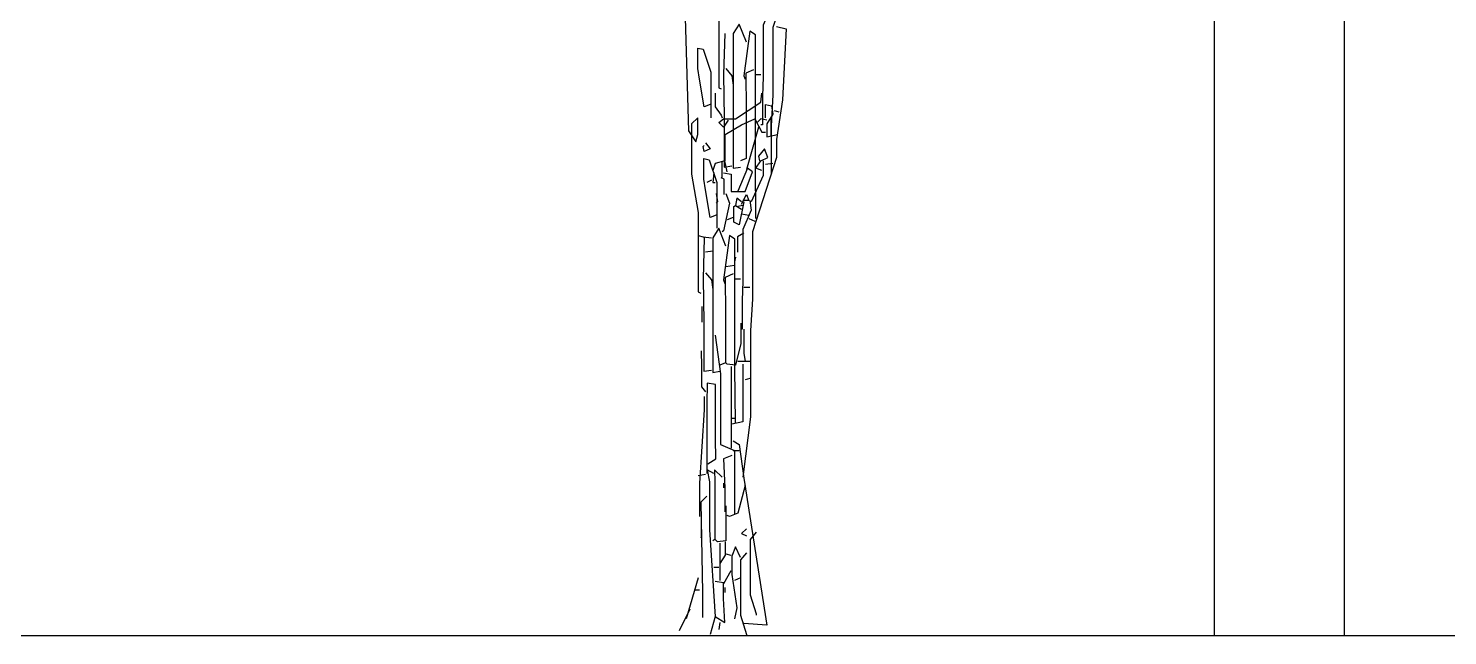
# Model space of a CAD drawing. Header units: centimetres. Extents: x -3096 to 17897, y -3131 to 15798.
# Drawn here: x 5918 to 6572, y -2981 to -2702 of the extents above; entities that cross this region are included whole.
import ezdxf

# ---------------------------------------------------------------- set-up
doc = ezdxf.new("R2010")
doc.units = ezdxf.units.CM

msp = doc.modelspace()

# ---------------------------------------------------------------- linework, layer by layer
for points in [[(6524.59, -2981.37), (6524.59, -2381.37), (6464.59, -2381.37), (6464.59, -2981.37)], [(5264.59, -2981.37), (7264.59, -2981.37)]]:
    msp.add_lwpolyline(points)
at = {"color": 84}
for points in [[(6230.26, -2602.66), (6231.78, -2654.7), (6235.24, -2659.69), (6236.07, -2656.36), (6236.07, -2648.61), (6233.31, -2651.38), (6233.31, -2674.63), (6236.35, -2692.35), (6236.35, -2728.89), (6237.46, -2729.45)], [(6279.59, -2637.24), (6275.11, -2640.31), (6272.34, -2658.58), (6272.34, -2666.88), (6261.26, -2701.21), (6261.26, -2732.22), (6260.44, -2746.61), (6260.44, -2768.76), (6260.44, -2768.76)], [(6260.16, -2686.81), (6260.71, -2691.24), (6256.84, -2700.1), (6256.84, -2723.91), (6256.56, -2732.77), (6256.56, -2746.06), (6255.73, -2746.06)], [(6220.85, -2696.78), (6222.37, -2748.83), (6225.83, -2753.81), (6226.66, -2750.49), (6226.66, -2742.74), (6223.89, -2745.5), (6223.89, -2768.76), (6226.94, -2786.48), (6226.94, -2823.02), (6228.04, -2823.57)], [(6249.08, -2707.85), (6245.76, -2699.55), (6242.99, -2703.98), (6242.99, -2728.89), (6242.99, -2759.9), (6242.99, -2765.99), (6246.32, -2765.44)], [(6239.12, -2703.98), (6238.56, -2722.8), (6238.84, -2742.74), (6238.84, -2765.44), (6242.44, -2764.88)], [(6267.35, -2701.76), (6265.69, -2734.43), (6262.93, -2752.7), (6262.93, -2761.01), (6251.85, -2795.33), (6251.85, -2826.34), (6251.02, -2840.73), (6251.02, -2880.6), (6247.42, -2908.28)], [(6253.51, -2789.24), (6253.24, -2763.77), (6253.24, -2704.53), (6250.75, -2702.87), (6247.98, -2723.36), (6248.53, -2725.02)], [(6262.93, -2700.66), (6267.35, -2701.76)], [(6232.47, -2736.64), (6229.71, -2737.75), (6227.49, -2725.02), (6226.66, -2720.03), (6226.66, -2710.62), (6229.15, -2711.18), (6232.75, -2721.7), (6232.75, -2742.74)], [(6239.67, -2720.03), (6242.44, -2723.36), (6242.99, -2727.79)], [(6252.41, -2720.59), (6248.81, -2722.25), (6248.95, -2738.86), (6248.95, -2761.56), (6246.32, -2762.67)], [(6253.51, -2722.8), (6255.73, -2722.8)], [(6234.69, -2731.37), (6234.69, -2737.75), (6237.46, -2741.63), (6238.01, -2742.74)], [(6240.78, -2743.84), (6238.56, -2747.16), (6236.35, -2744.95), (6238.56, -2743.29), (6244.1, -2743.29), (6255.73, -2735.54), (6256.21, -2731.37)], [(6257.94, -2742.74), (6257.94, -2736.65), (6260.71, -2737.2), (6261.26, -2741.07), (6258.5, -2745.5), (6258.5, -2751.59), (6263.48, -2750.49)], [(6239.39, -2762.67), (6239.39, -2750.49), (6246.87, -2746.06), (6252.96, -2743.29), (6256.28, -2749.38), (6257.94, -2749.38)], [(6258.5, -2743.84), (6255.73, -2743.29), (6254.07, -2744.95)], [(6260.43, -2743.29), (6260.43, -2751.04)], [(6261.82, -2739.41), (6264.03, -2739.97)], [(6254.62, -2747.16), (6249.08, -2766.54)], [(6230.26, -2754.36), (6232.47, -2757.13), (6229.71, -2758.24), (6229.15, -2756.02), (6229.71, -2755.47)], [(6256.28, -2767.1), (6253.51, -2765.99), (6255.73, -2762.67), (6259.05, -2761.01), (6257.39, -2757.13), (6254.62, -2760.45), (6255.17, -2762.67)], [(6235.24, -2787.58), (6232.47, -2788.69), (6230.26, -2775.96), (6229.43, -2770.97), (6229.43, -2761.56), (6231.92, -2762.11), (6235.52, -2772.63), (6235.52, -2793.67)], [(6240.23, -2767.65), (6239.12, -2762.67), (6234.69, -2763.77), (6233.58, -2767.1)], [(6237.73, -2763.22), (6237.73, -2770.42)], [(6256.84, -2762.67), (6256.84, -2769.31), (6251.3, -2781.49)], [(6261.26, -2763.77), (6257.94, -2764.33)], [(6233.03, -2771.53), (6230.81, -2772.63)], [(6234.13, -2768.2), (6233.58, -2772.63), (6234.69, -2772.63)], [(6238.84, -2778.17), (6238.84, -2770.97), (6237.46, -2770.42)], [(6238.56, -2768.2), (6242.16, -2768.76), (6242.16, -2776.79), (6248.53, -2776.79), (6251.85, -2767.65), (6249.64, -2765.99), (6245.21, -2776.51)], [(6235.24, -2777.62), (6235.8, -2781.49), (6235.24, -2782.05)], [(6239.67, -2777.62), (6241.33, -2782.05), (6238.56, -2794.78), (6238.01, -2795.33)], [(6246.87, -2782.6), (6249.08, -2778.17), (6250.19, -2780.94), (6247.42, -2780.94)], [(6247.98, -2781.49), (6245.76, -2792.01), (6243.27, -2790.9), (6243.27, -2783.71), (6244.1, -2783.15)], [(6246.87, -2781.49), (6244.65, -2779.83), (6244.1, -2783.15), (6246.87, -2784.81)], [(6247.42, -2783.15), (6245.21, -2783.71)], [(6250.74, -2780.94), (6251.3, -2785.37), (6247.42, -2794.23), (6247.42, -2818.03), (6247.15, -2826.89), (6247.15, -2840.18), (6246.32, -2840.18)], [(6242.99, -2788.69), (6240.23, -2789.8)], [(6246.87, -2787.03), (6250.19, -2787.58)], [(6250.19, -2789.24), (6252.96, -2790.35)], [(6226.94, -2796.99), (6229.15, -2797.55), (6233.03, -2798.1)], [(6229.71, -2798.1), (6229.15, -2816.93), (6229.43, -2836.86), (6229.43, -2859.56), (6233.03, -2859.01)], [(6239.67, -2801.98), (6236.35, -2793.67), (6233.58, -2798.1), (6233.58, -2823.02), (6233.58, -2854.02), (6233.58, -2860.11), (6236.9, -2859.56)], [(6244.1, -2883.37), (6243.82, -2857.9), (6243.82, -2798.66), (6241.33, -2796.99), (6238.56, -2817.48), (6239.12, -2819.14)], [(6247.98, -2795.89), (6244.93, -2797.55), (6244.93, -2804.75)], [(6233.58, -2804.19), (6230.26, -2804.75)], [(6243.55, -2810.84), (6239.67, -2811.39)], [(6244.1, -2806.96), (6243.55, -2809.18)], [(6230.26, -2814.16), (6233.03, -2817.48), (6233.58, -2821.91)], [(6242.99, -2814.71), (6239.39, -2816.37), (6239.53, -2832.98), (6239.53, -2855.68), (6236.9, -2856.79)], [(6244.1, -2816.93), (6246.32, -2816.93)], [(6247.98, -2820.8), (6250.74, -2820.8)], [(6228.6, -2829.66), (6228.6, -2836.86)], [(6234.69, -2842.95), (6237.18, -2860.67), (6237.18, -2893.33), (6243.55, -2896.1), (6243.55, -2925.45)], [(6246.59, -2837.41), (6246.59, -2846.82), (6244.1, -2856.79), (6240.23, -2856.24), (6239.67, -2855.68)], [(6247.98, -2840.18), (6247.98, -2851.25), (6248.53, -2855.13)], [(6228.32, -2850.15), (6228.46, -2857.34), (6228.46, -2866.76), (6230.26, -2868.97)], [(6247.42, -2856.24), (6247.42, -2866.76), (6247.42, -2882.81), (6242.44, -2883.92)], [(6250.74, -2855.13), (6245.21, -2855.13)], [(6242.16, -2857.34), (6242.02, -2886.14), (6242.02, -2894.99)], [(6250.74, -2862.88), (6248.53, -2863.43)], [(6231.37, -2902.19), (6234.97, -2899.98), (6234.83, -2890.56), (6234.83, -2865.65), (6231.09, -2865.1), (6230.95, -2874.51), (6230.95, -2904.41), (6230.81, -2906.62)], [(6229.71, -2871.19), (6229.71, -2877.28), (6227.49, -2911.05), (6227.49, -2926.55)], [(6241.89, -2881.15), (6244.1, -2881.15)], [(6242.99, -2891.67), (6245.76, -2893.33), (6247.98, -2908.84), (6258.55, -2976.58), (6247.98, -2975.83)], [(6242.99, -2896.1), (6245.76, -2896.1)], [(6242.44, -2898.32), (6238.56, -2899.98), (6239.12, -2913.26), (6239.12, -2924.34)], [(6230.26, -2907.17), (6226.94, -2907.73)], [(6234.13, -2906.62), (6231.09, -2904.96), (6232.06, -2910.5), (6232.06, -2932.64), (6234.69, -2972.51), (6232.47, -2980.81)], [(6238.01, -2908.28), (6234.41, -2904.96), (6234.55, -2910.5), (6234.55, -2937.07), (6233.58, -2937.63)], [(6238.56, -2911.05), (6238.56, -2913.26)], [(6248.53, -2912.16), (6245.21, -2924.89), (6241.33, -2926.55), (6240.23, -2926)], [(6230.81, -2917.14), (6228.04, -2919.91), (6228.88, -2961.43), (6228.88, -2973.06)], [(6239.67, -2921.57), (6239.67, -2937.63), (6235.8, -2938.18), (6234.69, -2937.07)], [(6228.32, -2929.32), (6228.32, -2935.97), (6228.04, -2936.52)], [(6249.08, -2932.09), (6246.87, -2934.3), (6249.08, -2935.41)], [(6253.59, -2933.75), (6250.82, -2937.07), (6250.82, -2962.54), (6253.59, -2971.4), (6253.59, -2971.95)], [(6239.39, -2938.18), (6239.39, -2944.27), (6236.9, -2948.15)], [(6236.9, -2938.73), (6236.9, -2955.9)], [(6246.32, -2945.38), (6244.1, -2940.39), (6242.44, -2944.82), (6242.44, -2953.13), (6244.65, -2968.63), (6243.55, -2973.61)], [(6239.67, -2943.72), (6241.89, -2944.27)], [(6249.08, -2943.16), (6246.32, -2946.48), (6246.32, -2971.95), (6249.08, -2980.81), (6249.08, -2981.37)], [(6226.94, -2954.79), (6221.4, -2973.61)], [(6234.13, -2949.81), (6236.35, -2949.81)], [(6241.89, -2951.47), (6238.56, -2957.56)], [(6246.32, -2954.79), (6243.55, -2955.9)], [(6225.28, -2960.33), (6227.49, -2960.33)], [(6234.69, -2972.51), (6239.12, -2975.28), (6238.56, -2964.2), (6238.56, -2957), (6234.69, -2956.45)], [(6239.12, -2959.22), (6239.12, -2961.43)], [(6223.06, -2969.19), (6218.08, -2979.15)], [(6236.9, -2975.28), (6236.35, -2978.6)]]:
    msp.add_lwpolyline(points, dxfattribs=at)

doc.saveas('drawing.dxf')
